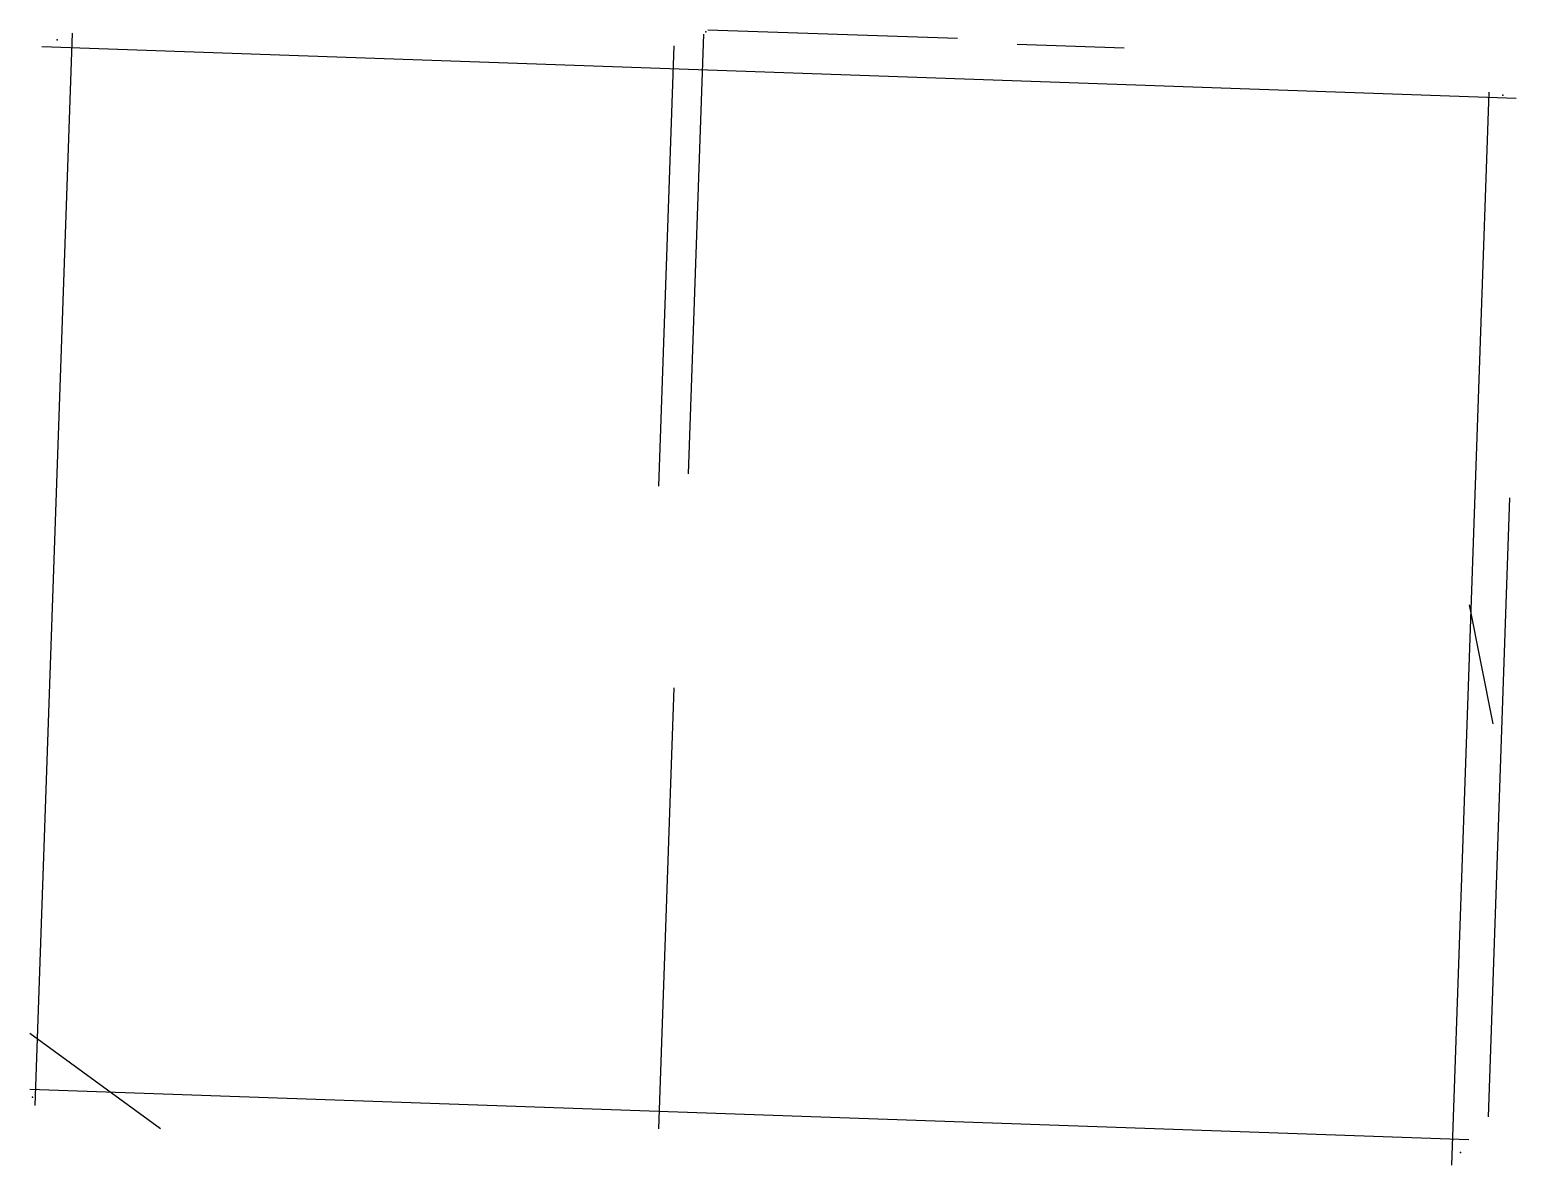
# Model space of a CAD drawing. Header units: metres. Extents: x -0.8 to 5.45, y -2.31 to 2.47.
import ezdxf

# ---------------------------------------------------------------- set-up
doc = ezdxf.new("R2010")
doc.units = ezdxf.units.M

msp = doc.modelspace()

# ---------------------------------------------------------------- linework, layer by layer
at = {"layer": 'ESQUINAS'}
for p in [(2.041, 2.459), (-0.685, 2.425), (5.391, 2.193), (-0.789, -2.019), (5.213, -2.251)]:
    msp.add_point(p, dxfattribs=at)
at = {"layer": 'MUROS'}
for p, q in [((-0.621, 2.454), (-0.779, -2.054)), ((2.032, 2.449), (1.968, 0.601)), ((2.05, 2.468), (3.1, 2.432)), ((-0.749, 2.397), (5.448, 2.181)), ((1.907, 2.4), (1.843, 0.55)), ((3.35, 2.408), (3.8, 2.392)), ((5.333, 2.206), (5.176, -2.305)), ((5.42, 0.501), (5.33, -2.101)), ((5.25, 0.05), (5.35, -0.45)), ((1.907, -0.298), (1.843, -2.152)), ((-0.8, -1.75), (-0.25, -2.15)), ((-0.8, -1.985), (5.249, -2.197))]:
    msp.add_line(p, q, dxfattribs=at)

doc.saveas('drawing.dxf')
